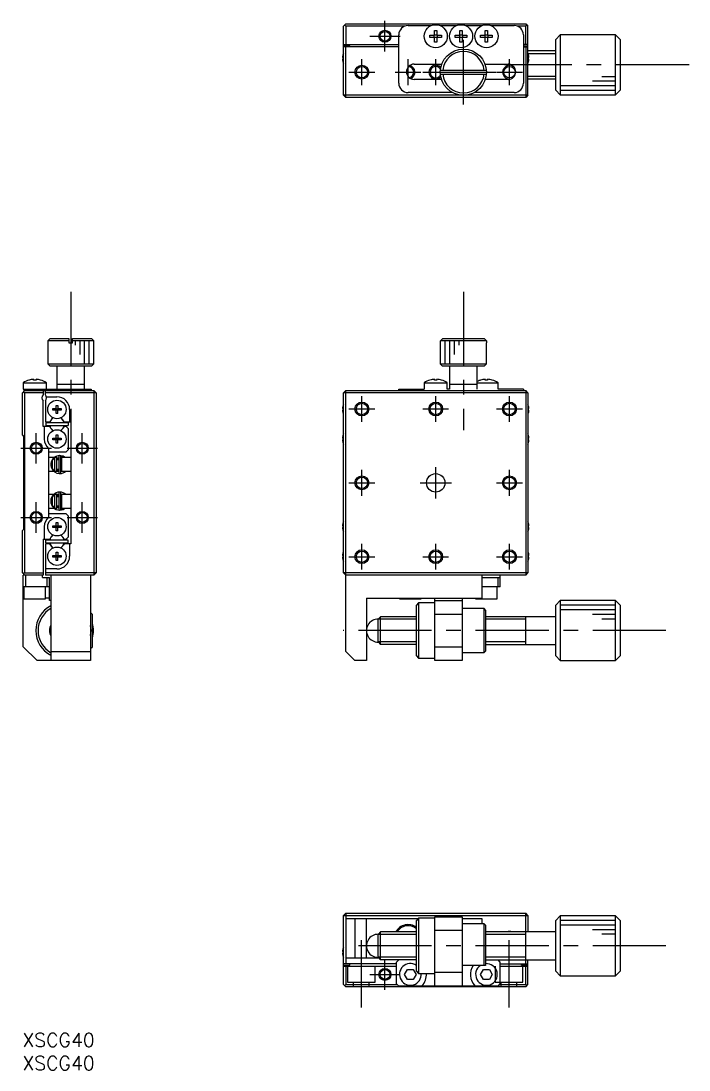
# Model space of a CAD drawing. Extents: x 0 to 323, y -8 to 219.
# Drawn here: x -0.3 to 144.5, y -8 to 219.3 of the extents above; entities that cross this region are included whole.
import ezdxf

# ---------------------------------------------------------------- set-up
doc = ezdxf.new("R2010")
doc.units = 0
doc.header["$LTSCALE"] = 0.5
doc.linetypes.add('CENTER', pattern=[50.8, 31.75, -6.35, 6.35, -6.35])
doc.linetypes.add('DASHED', pattern=[19.05, 12.7, -6.35])
for name, color, linetype in [('MSM_CENTER', 1, 'CENTER'), ('MSM_CONTINUOUS', 7, 'CONTINUOUS'), ('MSM_DASHED', 4, 'DASHED'), ('MSM_NARROW', 5, 'CONTINUOUS'), ('MSM_PART_NUMBER', 7, 'CONTINUOUS')]:
    doc.layers.add(name, color=color, linetype=linetype)
doc.styles.get("Standard").update_dxf_attribs({"font": 'txt.shx', "height": 3, "bigfont": 'bigfont.shx'})

# ---------------------------------------------------------------- blocks, each defined once
blk = doc.blocks.new('*U3')
at = {"layer": 'MSM_PART_NUMBER'}
blk.add_text('XSCG40', height=3, dxfattribs=at).set_placement((0, -3))
blk = doc.blocks.new('*U4')
at = {"layer": 'MSM_PART_NUMBER'}
blk.add_text('XSCG40', height=3, dxfattribs=at).set_placement((0, -8))

msp = doc.modelspace()

# ---------------------------------------------------------------- linework, layer by layer
at = {"layer": 'MSM_CENTER'}
for p, q in [((78.595072, 212.658634), (78.595072, 219.258634)), ((75.295072, 215.958634), (81.895072, 215.958634)), ((95.595072, 201.158634), (95.595072, 215.158634)), ((73.595072, 205.358634), (73.595072, 210.958634)), ((83.595072, 205.358634), (83.595072, 210.958634)), ((89.595072, 205.358634), (89.595072, 210.958634)), ((144.500143, 209.758634), (104.500143, 209.758634)), ((105.595072, 205.358634), (105.595072, 210.958634)), ((70.795072, 208.158634), (76.395072, 208.158634)), ((80.795072, 208.158634), (86.395072, 208.158634)), ((86.795072, 208.158634), (102.595072, 208.158634)), ((102.795072, 208.158634), (108.395072, 208.158634)), ((10.5, 160.600153), (10.5, 130.600153)), ((95.595072, 160.600153), (95.595072, 130.600153)), ((73.595072, 132.400153), (73.595072, 138.000153)), ((89.595072, 132.400153), (89.595072, 138.000153)), ((105.595072, 132.400153), (105.595072, 138.000153)), ((70.795072, 135.200153), (76.395072, 135.200153)), ((86.795072, 135.200153), (92.395072, 135.200153)), ((102.795072, 135.200153), (108.395072, 135.200153)), ((3, 123.400153), (3, 130.000153)), ((13, 123.400153), (13, 130.000153)), ((-0.3, 126.700153), (6.3, 126.700153)), ((9.7, 126.700153), (16.3, 126.700153)), ((73.595072, 116.400153), (73.595072, 122.000153)), ((89.595072, 115.800153), (89.595072, 122.600153)), ((105.595072, 116.400153), (105.595072, 122.000153)), ((70.795072, 119.200153), (76.395072, 119.200153)), ((86.195072, 119.200153), (92.995072, 119.200153)), ((102.795072, 119.200153), (108.395072, 119.200153)), ((3, 108.400153), (3, 115.000153)), ((13, 108.400153), (13, 115.000153)), ((-0.3, 111.700153), (6.3, 111.700153)), ((9.7, 111.700153), (16.3, 111.700153)), ((73.595072, 100.400153), (73.595072, 106.000153)), ((89.595072, 100.400153), (89.595072, 106.000153)), ((105.595072, 100.400153), (105.595072, 106.000153)), ((70.795072, 103.200153), (76.395072, 103.200153)), ((86.795072, 103.200153), (92.395072, 103.200153)), ((102.795072, 103.200153), (108.395072, 103.200153)), ((139.500143, 87.200153), (69.500143, 87.200153)), ((139.500143, 18.9), (69.500143, 18.9)), ((73.445072, 20.096073), (73.445072, 5.564586)), ((105.445072, 20.096073), (105.445072, 5.564586)), ((78.595072, 9.4), (78.595072, 16)), ((75.295072, 12.7), (81.895072, 12.7))]:
    msp.add_line(p, q, dxfattribs=at)
at = {"layer": 'MSM_CONTINUOUS'}
for p, q in [((69.595072, 218.158634), (70.095072, 218.658634)), ((69.845072, 218.408634), (70.095072, 218.158634)), ((70.095072, 218.658634), (109.095072, 218.658634)), ((83.595072, 218.258634), (88.615276, 218.258634)), ((90.574868, 218.258634), (94.115276, 218.258634)), ((96.074868, 218.258634), (99.615276, 218.258634)), ((101.574868, 218.258634), (106.595072, 218.258634)), ((109.095072, 218.658634), (109.595072, 218.158634)), ((109.095072, 218.158634), (109.345072, 218.408634)), ((69.595072, 203.158634), (69.595072, 218.158634)), ((70.095072, 218.158634), (70.095072, 214.158634)), ((82.970572, 218.158634), (70.095072, 218.158634)), ((81.595072, 205.758634), (81.595072, 216.258634)), ((88.336483, 215.698634), (88.336483, 216.218634)), ((88.336483, 216.218634), (89.335072, 216.218634)), ((89.293697, 215.698634), (89.293697, 216.218634)), ((89.335072, 217.217224), (89.855072, 217.217224)), ((89.335072, 216.218634), (89.335072, 217.217224)), ((89.335072, 216.260009), (89.855072, 216.260009)), ((89.855072, 217.217224), (89.855072, 216.218634)), ((89.855072, 216.218634), (90.853662, 216.218634)), ((89.896447, 216.218634), (89.896447, 215.698634)), ((90.853662, 216.218634), (90.853662, 215.698634)), ((93.836483, 215.698634), (93.836483, 216.218634)), ((93.836483, 216.218634), (94.835072, 216.218634)), ((94.793697, 215.698634), (94.793697, 216.218634)), ((94.835072, 217.217224), (95.355072, 217.217224)), ((94.835072, 216.218634), (94.835072, 217.217224)), ((94.835072, 216.260009), (95.355072, 216.260009)), ((95.355072, 217.217224), (95.355072, 216.218634)), ((95.355072, 216.218634), (96.353662, 216.218634)), ((95.396447, 216.218634), (95.396447, 215.698634)), ((96.353662, 216.218634), (96.353662, 215.698634)), ((99.336483, 215.698634), (99.336483, 216.218634)), ((99.336483, 216.218634), (100.335072, 216.218634)), ((100.293697, 215.698634), (100.293697, 216.218634)), ((100.335072, 217.217224), (100.855072, 217.217224)), ((100.335072, 216.218634), (100.335072, 217.217224)), ((100.335072, 216.260009), (100.855072, 216.260009)), ((100.855072, 217.217224), (100.855072, 216.218634)), ((100.855072, 216.218634), (101.853662, 216.218634)), ((100.896447, 216.218634), (100.896447, 215.698634)), ((101.853662, 216.218634), (101.853662, 215.698634)), ((109.095072, 218.158634), (107.219572, 218.158634)), ((108.595072, 216.258634), (108.595072, 205.758634)), ((109.095072, 214.158634), (109.095072, 218.158634)), ((109.595072, 203.158634), (109.595072, 218.158634)), ((116.595072, 216.258634), (115.595072, 215.258634)), ((116.595072, 216.258634), (116.595072, 203.258634)), ((128.595072, 216.258634), (116.595072, 216.258634)), ((129.595072, 215.258634), (128.595072, 216.258634)), ((128.595072, 203.258634), (128.595072, 216.258634)), ((69.595072, 214.158634), (81.595072, 214.158634)), ((70.995072, 213.908634), (69.595072, 213.908634)), ((81.595072, 213.658634), (69.595072, 213.658634)), ((70.095072, 202.658634), (70.095072, 213.658634)), ((70.995072, 213.658634), (70.995072, 213.908634)), ((89.335072, 215.698634), (88.336483, 215.698634)), ((89.335072, 214.700045), (89.335072, 215.698634)), ((89.855072, 215.657259), (89.335072, 215.657259)), ((89.855072, 214.700045), (89.335072, 214.700045)), ((89.855072, 215.698634), (89.855072, 214.700045)), ((90.853662, 215.698634), (89.855072, 215.698634)), ((94.835072, 215.698634), (93.836483, 215.698634)), ((94.835072, 214.700045), (94.835072, 215.698634)), ((95.355072, 215.657259), (94.835072, 215.657259)), ((95.355072, 214.700045), (94.835072, 214.700045)), ((95.355072, 215.698634), (95.355072, 214.700045)), ((96.353662, 215.698634), (95.355072, 215.698634)), ((100.335072, 215.698634), (99.336483, 215.698634)), ((100.335072, 214.700045), (100.335072, 215.698634)), ((100.855072, 215.657259), (100.335072, 215.657259)), ((100.855072, 214.700045), (100.335072, 214.700045)), ((100.855072, 215.698634), (100.855072, 214.700045)), ((101.853662, 215.698634), (100.855072, 215.698634)), ((109.595072, 214.158634), (108.595072, 214.158634)), ((108.595072, 213.908634), (109.595072, 213.908634)), ((108.595072, 213.658634), (109.595072, 213.658634)), ((109.095072, 213.658634), (109.095072, 202.658634)), ((115.595072, 204.258634), (115.595072, 215.258634)), ((129.595072, 215.258634), (129.595072, 204.258634)), ((69.520928, 212.04725), (69.52555, 212.044996)), ((115.595072, 212.758634), (109.595072, 212.758634)), ((109.664594, 212.044996), (109.669216, 212.04725)), ((69.405213, 211.338634), (69.52555, 211.338634)), ((69.52555, 210.978634), (69.405213, 210.978634)), ((69.52555, 210.272273), (69.520928, 210.270018)), ((69.52555, 211.338634), (69.52555, 210.978634)), ((84.895072, 209.908634), (90.911324, 209.908634)), ((100.278821, 209.908634), (105.295072, 209.908634)), ((109.664594, 211.338634), (109.784931, 211.338634)), ((109.664594, 210.978634), (109.664594, 211.338634)), ((109.784931, 210.978634), (109.664594, 210.978634)), ((109.669216, 210.270018), (109.664594, 210.272273)), ((100.579046, 208.558634), (90.611098, 208.558634)), ((90.611098, 207.758634), (100.579046, 207.758634)), ((90.841389, 206.608634), (84.895072, 206.608634)), ((105.295072, 206.608634), (100.348755, 206.608634)), ((109.595072, 206.758634), (115.595072, 206.758634)), ((70.095072, 202.658634), (69.595072, 203.158634)), ((109.595072, 203.158634), (69.595072, 203.158634)), ((109.095072, 202.658634), (70.095072, 202.658634)), ((93.220204, 203.758634), (83.595072, 203.758634)), ((106.595072, 203.758634), (97.969941, 203.758634)), ((109.595072, 203.158634), (109.095072, 202.658634)), ((115.595072, 204.258634), (116.595072, 203.258634)), ((116.595072, 203.258634), (128.595072, 203.258634)), ((128.595072, 203.258634), (129.595072, 204.258634)), ((6, 150.500153), (5.5, 150.000153)), ((10.1, 150.000153), (5.5, 150.000153)), ((5.5, 150.000153), (5.5, 145.000153)), ((6, 150.500153), (10.1, 150.500153)), ((10.1, 150.500153), (10.1, 149.500153)), ((10.9, 150.500153), (15, 150.500153)), ((10.9, 149.500153), (10.9, 150.500153)), ((15.5, 150.000153), (10.9, 150.000153)), ((15.5, 150.000153), (15, 150.500153)), ((15.5, 145.000153), (15.5, 150.000153)), ((90.611098, 150.000153), (91.112885, 150.500153)), ((100.579046, 150.000153), (90.611098, 150.000153)), ((90.611098, 149.500153), (90.611098, 150.000153)), ((91.112885, 150.500153), (100.077259, 150.500153)), ((100.077259, 150.500153), (100.579046, 150.000153)), ((100.579046, 150.000153), (100.579046, 149.500153)), ((10.1, 149.500153), (10.9, 149.500153)), ((90.595072, 149.500153), (90.611098, 149.500153)), ((90.595072, 149.500153), (90.595072, 145.000153)), ((100.579046, 149.500153), (100.595072, 149.500153)), ((100.595072, 145.000153), (100.595072, 149.500153)), ((5.5, 145.000153), (6, 144.500153)), ((5.5, 145.000153), (15.5, 145.000153)), ((15, 144.500153), (6, 144.500153)), ((7.5, 144.500153), (7.5, 139.500153)), ((13.5, 139.500153), (13.5, 144.500153)), ((15, 144.500153), (15.5, 145.000153)), ((90.595072, 145.000153), (100.595072, 145.000153)), ((90.595072, 145.000153), (91.095072, 144.500153)), ((100.095072, 144.500153), (91.095072, 144.500153)), ((92.595072, 144.500153), (92.595072, 139.500153)), ((98.595072, 139.500153), (98.595072, 144.500153)), ((100.095072, 144.500153), (100.595072, 145.000153)), ((1.44141, 141.462733), (1.438067, 141.469588)), ((2.44, 141.462733), (2.44, 141.635105)), ((2.96, 141.462733), (2.44, 141.462733)), ((2.96, 141.635105), (2.96, 141.462733)), ((3.961933, 141.469588), (3.958589, 141.462733)), ((88.336483, 141.462733), (88.333139, 141.469588)), ((89.335072, 141.462733), (89.335072, 141.635105)), ((89.855072, 141.462733), (89.335072, 141.462733)), ((89.855072, 141.635105), (89.855072, 141.462733)), ((90.857005, 141.469588), (90.853662, 141.462733)), ((99.336483, 141.462733), (99.333139, 141.469588)), ((100.335072, 141.462733), (100.335072, 141.635105)), ((100.855072, 141.462733), (100.335072, 141.462733)), ((100.855072, 141.635105), (100.855072, 141.462733)), ((101.857005, 141.469588), (101.853662, 141.462733)), ((0.5, 139.200153), (0, 138.700153)), ((0, 129.550153), (0, 138.700153)), ((0.2, 140.89181), (5.2, 140.89181)), ((0.2, 140.89181), (0.2, 139.500153)), ((0.2, 139.500153), (14.9, 139.500153)), ((0.5, 138.700153), (0.25, 138.950153)), ((0.4, 139.200153), (0.4, 139.500153)), ((0.4, 139.200153), (15.5, 139.200153)), ((0.5, 138.700153), (0.5, 99.700153)), ((4.5, 138.700153), (0.5, 138.700153)), ((4.5, 139.200153), (4.5, 138.26159)), ((5, 138.26159), (5, 139.200153)), ((16, 138.700153), (5, 138.700153)), ((5.2, 139.500153), (5.2, 140.89181)), ((13.5, 140.500153), (7.5, 140.500153)), ((14.9, 139.500153), (14.9, 139.200153)), ((16, 138.700153), (15.5, 139.200153)), ((15.5, 139.200153), (15.5, 99.200153)), ((16, 138.700153), (16, 99.700153)), ((70.095072, 139.200153), (69.595072, 138.700153)), ((69.595072, 99.700153), (69.595072, 138.700153)), ((109.595072, 138.700153), (69.595072, 138.700153)), ((70.095072, 139.200153), (109.095072, 139.200153)), ((70.095072, 82.700153), (70.095072, 139.200153)), ((81.595072, 139.200153), (81.595072, 139.500153)), ((81.595072, 139.500153), (87.095072, 139.500153)), ((87.095072, 140.89181), (92.095072, 140.89181)), ((87.095072, 140.89181), (87.095072, 139.500153)), ((92.095072, 139.500153), (92.095072, 140.89181)), ((92.595072, 139.500153), (92.095072, 139.500153)), ((98.595072, 140.500153), (92.595072, 140.500153)), ((98.595072, 140.89181), (103.095072, 140.89181)), ((103.095072, 139.500153), (103.095072, 140.89181)), ((108.595072, 139.500153), (103.095072, 139.500153)), ((108.595072, 139.500153), (108.595072, 139.200153)), ((109.595072, 138.700153), (109.095072, 139.200153)), ((109.095072, 139.200153), (109.095072, 99.200153)), ((109.595072, 138.700153), (109.595072, 99.700153)), ((4.5, 131.400153), (4.5, 136.938715)), ((5, 136.938715), (5, 132.400153)), ((5.218246, 137.850153), (7.5, 137.850153)), ((6.613638, 135.280153), (7.32, 135.280153)), ((6.613638, 134.920153), (6.613638, 135.280153)), ((7.32, 134.920153), (6.613638, 134.920153)), ((7.32, 135.986514), (7.68, 135.986514)), ((7.32, 135.280153), (7.32, 135.986514)), ((7.330372, 135.26978), (7.32, 135.280153)), ((7.330372, 134.930525), (7.32, 134.920153)), ((7.32, 134.213791), (7.32, 134.920153)), ((7.68, 134.213791), (7.32, 134.213791)), ((7.330372, 134.930525), (7.330372, 135.26978)), ((7.330372, 135.26978), (7.669628, 135.26978)), ((7.669628, 134.930525), (7.330372, 134.930525)), ((7.669628, 135.26978), (7.68, 135.280153)), ((7.669628, 135.26978), (7.669628, 134.930525)), ((7.669628, 134.930525), (7.68, 134.920153)), ((7.68, 135.986514), (7.68, 135.280153)), ((7.68, 135.280153), (8.386361, 135.280153)), ((8.386361, 134.920153), (7.68, 134.920153)), ((7.68, 134.213791), (7.68, 134.920153)), ((8.386361, 135.280153), (8.386361, 134.920153)), ((10.25, 135.100153), (10.25, 132.400153)), ((69.405213, 135.280153), (69.52555, 135.280153)), ((69.52555, 134.920153), (69.405213, 134.920153)), ((69.520928, 135.988768), (69.52555, 135.986514)), ((69.52555, 134.213791), (69.520928, 134.211537)), ((69.52555, 135.280153), (69.52555, 134.920153)), ((109.664594, 135.986514), (109.669216, 135.988768)), ((109.664594, 134.920153), (109.664594, 135.280153)), ((109.664594, 135.280153), (109.784931, 135.280153)), ((109.784931, 134.920153), (109.664594, 134.920153)), ((109.669216, 134.211537), (109.664594, 134.213791)), ((5, 132.400153), (5.949194, 132.400153)), ((9.9, 132.200153), (5.1, 132.200153)), ((5.1, 132.200153), (5.1, 131.600153)), ((6.09936, 132.660248), (5.949194, 132.400153)), ((9.050805, 132.400153), (8.900639, 132.660248)), ((9.050805, 132.400153), (10.5, 132.400153)), ((9.9, 132.200153), (9.9, 131.600153)), ((10.5, 132.400153), (10.5, 106.000153)), ((0, 129.550153), (0.35, 129.200153)), ((5.949194, 131.400153), (4.5, 131.400153)), ((4.75, 131.400153), (4.75, 128.700153)), ((5.1, 131.600153), (9.9, 131.600153)), ((6.09936, 131.140057), (5.949194, 131.400153)), ((7.32, 129.586514), (7.68, 129.586514)), ((7.32, 128.880153), (7.32, 129.586514)), ((7.68, 129.586514), (7.68, 128.880153)), ((9.050805, 131.400153), (8.900639, 131.140057)), ((9.5, 131.400153), (9.050805, 131.400153)), ((10, 130.900153), (9.5, 131.400153)), ((10, 126.400153), (10, 130.900153)), ((69.520928, 129.588768), (69.52555, 129.586514)), ((109.664594, 129.586514), (109.669216, 129.588768)), ((0.35, 109.200153), (0.35, 129.200153)), ((6.613638, 128.880153), (7.32, 128.880153)), ((6.613638, 128.520153), (6.613638, 128.880153)), ((7.32, 128.520153), (6.613638, 128.520153)), ((7.330372, 128.86978), (7.32, 128.880153)), ((7.330372, 128.530525), (7.32, 128.520153)), ((7.32, 127.813791), (7.32, 128.520153)), ((7.68, 127.813791), (7.32, 127.813791)), ((7.330372, 128.530525), (7.330372, 128.86978)), ((7.330372, 128.86978), (7.669628, 128.86978)), ((7.669628, 128.530525), (7.330372, 128.530525)), ((7.669628, 128.86978), (7.68, 128.880153)), ((7.669628, 128.86978), (7.669628, 128.530525)), ((7.669628, 128.530525), (7.68, 128.520153)), ((7.68, 128.880153), (8.386361, 128.880153)), ((8.386361, 128.520153), (7.68, 128.520153)), ((7.68, 127.813791), (7.68, 128.520153)), ((8.386361, 128.880153), (8.386361, 128.520153)), ((69.405213, 128.880153), (69.52555, 128.880153)), ((69.52555, 128.520153), (69.405213, 128.520153)), ((69.52555, 127.813791), (69.520928, 127.811537)), ((69.52555, 128.880153), (69.52555, 128.520153)), ((109.664594, 128.520153), (109.664594, 128.880153)), ((109.664594, 128.880153), (109.784931, 128.880153)), ((109.784931, 128.520153), (109.664594, 128.520153)), ((109.669216, 127.811537), (109.664594, 127.813791)), ((5.7, 126.62109), (5.7, 111.779215)), ((5.7, 125.900153), (9.5, 125.900153)), ((8.879232, 124.942263), (8.130759, 125.101769)), ((8.500766, 124.995181), (8.466836, 124.989333)), ((8.534939, 124.999324), (8.500766, 124.995181)), ((8.569273, 125.001752), (8.534939, 124.999324)), ((8.603684, 125.002459), (8.569273, 125.001752)), ((8.638089, 125.001444), (8.603684, 125.002459)), ((8.672403, 124.998709), (8.638089, 125.001444)), ((8.706544, 124.994259), (8.672403, 124.998709)), ((8.740427, 124.988105), (8.706544, 124.994259)), ((9.5, 125.900153), (10, 126.400153)), ((6.921565, 124.700153), (5.7, 124.700153)), ((6.5, 124.116668), (7, 124.645836)), ((6.5, 122.283637), (6.5, 124.116668)), ((7.5, 124.700153), (7, 124.700153)), ((7, 124.700153), (7, 121.700153)), ((7.499868, 124.580546), (7.90643, 124.69141)), ((7.5, 121.700153), (7.5, 124.700153)), ((7.906482, 124.200153), (7.5, 124.200153)), ((7.7, 124.200153), (7.7, 124.649982)), ((7.906482, 124.903231), (7.906482, 121.403231)), ((8.335199, 124.949235), (8.303885, 124.935236)), ((8.306481, 124.302343), (8.306808, 124.316298)), ((8.306482, 121.403231), (8.306482, 124.903231)), ((8.5, 124.200153), (8.306482, 124.200153)), ((8.306808, 124.316298), (8.307843, 124.330993)), ((8.307843, 124.330993), (8.309582, 124.345619)), ((8.309582, 124.345619), (8.312023, 124.360142)), ((8.312023, 124.360142), (8.31516, 124.374529)), ((8.31516, 124.374529), (8.318986, 124.388746)), ((8.318986, 124.388746), (8.323494, 124.40276)), ((8.323494, 124.40276), (8.328672, 124.416538)), ((8.328672, 124.416538), (8.334512, 124.430048)), ((8.334512, 124.430048), (8.340999, 124.443259)), ((8.367334, 124.961722), (8.335199, 124.949235)), ((8.340999, 124.443259), (8.348122, 124.456138)), ((8.348122, 124.456138), (8.355863, 124.468655)), ((8.355863, 124.468655), (8.364208, 124.48078)), ((8.364208, 124.48078), (8.373137, 124.492481)), ((8.400039, 124.972584), (8.367334, 124.961722)), ((8.373137, 124.492481), (8.382633, 124.503731)), ((8.382633, 124.503731), (8.392673, 124.514501)), ((8.392673, 124.514501), (8.403236, 124.524763)), ((8.433233, 124.981795), (8.400039, 124.972584)), ((8.403236, 124.524763), (8.414298, 124.53449)), ((8.414298, 124.53449), (8.425835, 124.543657)), ((8.425835, 124.543657), (8.437819, 124.552238)), ((8.466836, 124.989333), (8.433233, 124.981795)), ((8.437819, 124.552238), (8.450223, 124.560211)), ((8.450223, 124.560211), (8.463018, 124.567552)), ((8.463018, 124.567552), (8.476172, 124.574241)), ((8.476172, 124.574241), (8.489654, 124.580258)), ((8.489654, 124.580258), (8.499977, 124.584325)), ((8.5, 124.700153), (8.5, 121.700153)), ((10.5, 124.700153), (8.5, 124.700153)), ((8.77397, 124.980261), (8.740427, 124.988105)), ((8.80709, 124.970746), (8.77397, 124.980261)), ((8.801893, 124.714172), (8.795306, 124.700153)), ((8.808415, 124.728507), (8.801893, 124.714172)), ((8.880388, 124.93999), (8.805969, 124.700137)), ((8.839706, 124.959582), (8.80709, 124.970746)), ((8.814831, 124.743064), (8.808415, 124.728507)), ((8.8211, 124.757751), (8.814831, 124.743064)), ((8.827182, 124.772475), (8.8211, 124.757751)), ((8.833039, 124.787141), (8.827182, 124.772475)), ((8.838632, 124.801657), (8.833039, 124.787141)), ((8.843927, 124.815929), (8.838632, 124.801657)), ((8.870057, 124.947514), (8.839706, 124.959582)), ((8.848889, 124.829866), (8.843927, 124.815929)), ((8.853487, 124.84338), (8.848889, 124.829866)), ((8.857692, 124.856385), (8.853487, 124.84338)), ((8.861476, 124.868797), (8.857692, 124.856385)), ((8.864816, 124.880537), (8.861476, 124.868797)), ((8.867691, 124.891531), (8.864816, 124.880537)), ((8.870081, 124.901709), (8.867691, 124.891531)), ((8.868376, 124.947867), (8.870634, 124.947215)), ((9.291267, 124.700173), (8.869514, 124.946472)), ((8.871972, 124.911005), (8.870081, 124.901709)), ((8.870634, 124.947215), (8.87239, 124.945391)), ((8.873352, 124.919361), (8.871972, 124.911005)), ((8.87239, 124.945391), (8.873632, 124.942407)), ((8.872835, 124.942593), (8.878604, 124.942576)), ((8.874212, 124.926722), (8.873352, 124.919361)), ((8.873632, 124.942407), (8.874352, 124.938282)), ((8.874546, 124.933043), (8.874212, 124.926722)), ((8.874352, 124.938282), (8.874546, 124.933043)), ((8.878604, 124.942576), (8.880388, 124.93999)), ((5.7, 121.700153), (6.808166, 121.700153)), ((7, 121.754469), (6.5, 122.283637)), ((7, 121.700153), (7.5, 121.700153)), ((7.906427, 121.615338), (7.499914, 121.725579)), ((7.5, 122.200153), (7.906482, 122.200153)), ((7.565484, 121.700153), (7.7, 121.700153)), ((7.7, 121.700153), (7.7, 122.200153)), ((8.306531, 121.998794), (8.306481, 122.004118)), ((8.306482, 122.200153), (8.5, 122.200153)), ((8.307151, 121.984072), (8.306531, 121.998794)), ((8.534819, 121.662647), (8.306541, 121.615024)), ((8.308479, 121.969395), (8.307151, 121.984072)), ((8.310511, 121.954795), (8.308479, 121.969395)), ((8.313246, 121.940307), (8.310511, 121.954795)), ((8.316677, 121.925965), (8.313246, 121.940307)), ((8.320797, 121.911803), (8.316677, 121.925965)), ((8.325599, 121.897853), (8.320797, 121.911803)), ((8.331073, 121.88415), (8.325599, 121.897853)), ((8.337207, 121.870726), (8.331073, 121.88415)), ((8.34399, 121.857613), (8.337207, 121.870726)), ((8.351407, 121.844843), (8.34399, 121.857613)), ((8.359442, 121.832449), (8.351407, 121.844843)), ((8.368079, 121.820462), (8.359442, 121.832449)), ((8.377298, 121.808911), (8.368079, 121.820462)), ((8.387081, 121.797827), (8.377298, 121.808911)), ((8.397404, 121.787238), (8.387081, 121.797827)), ((8.408244, 121.777174), (8.397404, 121.787238)), ((8.419577, 121.76766), (8.408244, 121.777174)), ((8.431376, 121.758724), (8.419577, 121.76766)), ((8.443613, 121.750389), (8.431376, 121.758724)), ((8.456258, 121.742681), (8.443613, 121.750389)), ((8.46928, 121.73562), (8.456258, 121.742681)), ((8.482647, 121.729228), (8.46928, 121.73562)), ((8.496325, 121.723523), (8.482647, 121.729228)), ((8.499977, 121.722136), (8.496325, 121.723523)), ((8.5, 121.700153), (10.5, 121.700153)), ((8.647486, 121.699814), (8.534819, 121.662647)), ((8.810654, 121.336467), (8.870057, 121.358947)), ((8.865855, 121.359015), (8.868376, 121.358594)), ((8.868376, 121.358594), (8.868018, 121.359456)), ((8.870057, 121.358947), (8.868376, 121.358594)), ((8.870813, 121.359363), (8.870057, 121.358947)), ((6.80887, 116.700153), (5.7, 116.700153)), ((6.5, 116.116668), (7, 116.645836)), ((6.5, 114.283637), (6.5, 116.116668)), ((7.5, 116.700153), (7, 116.700153)), ((7, 116.700153), (7, 113.700153)), ((7.499809, 116.674682), (7.906478, 116.784975)), ((7.5, 113.700153), (7.5, 116.700153)), ((7.906482, 116.200153), (7.5, 116.200153)), ((7.7, 116.700153), (7.565825, 116.700153)), ((7.7, 116.200153), (7.7, 116.700153)), ((7.906482, 116.997074), (7.906482, 113.497074)), ((8.306481, 116.396187), (8.306808, 116.410142)), ((8.306482, 113.497074), (8.306482, 116.997074)), ((8.5, 116.200153), (8.306482, 116.200153)), ((8.306574, 116.785277), (8.535095, 116.737578)), ((8.306808, 116.410142), (8.307843, 116.424837)), ((8.307843, 116.424837), (8.309582, 116.439463)), ((8.309582, 116.439463), (8.312023, 116.453986)), ((8.312023, 116.453986), (8.31516, 116.468372)), ((8.31516, 116.468372), (8.318986, 116.482589)), ((8.318986, 116.482589), (8.323494, 116.496603)), ((8.323494, 116.496603), (8.328672, 116.510382)), ((8.328672, 116.510382), (8.334512, 116.523892)), ((8.334512, 116.523892), (8.340999, 116.537103)), ((8.340999, 116.537103), (8.348122, 116.549982)), ((8.348122, 116.549982), (8.355863, 116.562499)), ((8.355863, 116.562499), (8.364208, 116.574623)), ((8.364208, 116.574623), (8.373137, 116.586325)), ((8.373137, 116.586325), (8.382633, 116.597575)), ((8.382633, 116.597575), (8.392673, 116.608345)), ((8.392673, 116.608345), (8.403236, 116.618606)), ((8.403236, 116.618606), (8.414298, 116.628334)), ((8.414298, 116.628334), (8.425835, 116.637501)), ((8.425835, 116.637501), (8.437819, 116.646082)), ((8.437819, 116.646082), (8.450223, 116.654055)), ((8.450223, 116.654055), (8.463018, 116.661396)), ((8.463018, 116.661396), (8.476172, 116.668085)), ((8.476172, 116.668085), (8.489654, 116.674102)), ((8.489654, 116.674102), (8.499977, 116.678169)), ((8.5, 116.700153), (8.5, 113.700153)), ((10.5, 116.700153), (8.5, 116.700153)), ((8.535095, 116.737578), (8.647765, 116.700386)), ((8.823029, 117.059519), (8.808645, 117.064099)), ((8.870057, 117.041358), (8.822984, 117.059377)), ((8.868376, 117.041711), (8.867999, 117.040804)), ((8.870057, 117.041358), (8.868376, 117.041711)), ((8.870813, 117.040942), (8.870057, 117.041358)), ((5.7, 113.700153), (6.921986, 113.700153)), ((7, 113.754469), (6.5, 114.283637)), ((7, 113.700153), (7.5, 113.700153)), ((7.90646, 113.708891), (7.499853, 113.819765)), ((7.5, 114.200153), (7.906482, 114.200153)), ((7.7, 113.750768), (7.7, 114.200153)), ((8.306531, 114.092638), (8.306481, 114.097962)), ((8.306482, 114.200153), (8.5, 114.200153)), ((8.307151, 114.077916), (8.306531, 114.092638)), ((8.308479, 114.063238), (8.307151, 114.077916)), ((8.310511, 114.048639), (8.308479, 114.063238)), ((8.313246, 114.034151), (8.310511, 114.048639)), ((8.316677, 114.019809), (8.313246, 114.034151)), ((8.320797, 114.005647), (8.316677, 114.019809)), ((8.325599, 113.991697), (8.320797, 114.005647)), ((8.331073, 113.977994), (8.325599, 113.991697)), ((8.337207, 113.964569), (8.331073, 113.977994)), ((8.34399, 113.951456), (8.337207, 113.964569)), ((8.351407, 113.938687), (8.34399, 113.951456)), ((8.359442, 113.926293), (8.351407, 113.938687)), ((8.368079, 113.914305), (8.359442, 113.926293)), ((8.377298, 113.902755), (8.368079, 113.914305)), ((8.387081, 113.89167), (8.377298, 113.902755)), ((8.397404, 113.881082), (8.387081, 113.89167)), ((8.408244, 113.871017), (8.397404, 113.881082)), ((8.419577, 113.861504), (8.408244, 113.871017)), ((8.431376, 113.852567), (8.419577, 113.861504)), ((8.443613, 113.844233), (8.431376, 113.852567)), ((8.456258, 113.836524), (8.443613, 113.844233)), ((8.46928, 113.829464), (8.456258, 113.836524)), ((8.482647, 113.823072), (8.46928, 113.829464)), ((8.496325, 113.817367), (8.482647, 113.823072)), ((8.499977, 113.81598), (8.496325, 113.817367)), ((8.5, 113.700153), (10.5, 113.700153)), ((8.801893, 113.686133), (8.795306, 113.700153)), ((8.808415, 113.671798), (8.801893, 113.686133)), ((8.878604, 113.457729), (8.805969, 113.700168)), ((8.814831, 113.657241), (8.808415, 113.671798)), ((8.8211, 113.642554), (8.814831, 113.657241)), ((8.827182, 113.62783), (8.8211, 113.642554)), ((8.869514, 113.453833), (9.291176, 113.700062)), ((9.5, 112.500153), (5.7, 112.500153)), ((8.132013, 113.298553), (8.815939, 113.432085)), ((8.303836, 113.465092), (8.315907, 113.459473)), ((8.315907, 113.459473), (8.347686, 113.445998)), ((8.347686, 113.445998), (8.380081, 113.434134)), ((8.380081, 113.434134), (8.413013, 113.423908)), ((8.413013, 113.423908), (8.446399, 113.415346)), ((8.446399, 113.415346), (8.480158, 113.408467)), ((8.480158, 113.408467), (8.514209, 113.403287)), ((8.514209, 113.403287), (8.548466, 113.399818)), ((8.548466, 113.399818), (8.582847, 113.398068)), ((8.582847, 113.398068), (8.617268, 113.39804)), ((8.617268, 113.39804), (8.651645, 113.399735)), ((8.651645, 113.399735), (8.685895, 113.403147)), ((8.685895, 113.403147), (8.719933, 113.408269)), ((8.719933, 113.408269), (8.753678, 113.415088)), ((8.753678, 113.415088), (8.787046, 113.423587)), ((8.787046, 113.423587), (8.819957, 113.433746)), ((8.819957, 113.433746), (8.852331, 113.445541)), ((8.833039, 113.613164), (8.827182, 113.62783)), ((8.838632, 113.598648), (8.833039, 113.613164)), ((8.843927, 113.584377), (8.838632, 113.598648)), ((8.848889, 113.570439), (8.843927, 113.584377)), ((8.853487, 113.556925), (8.848889, 113.570439)), ((8.852331, 113.445541), (8.870057, 113.452791)), ((8.857692, 113.543921), (8.853487, 113.556925)), ((8.861476, 113.531508), (8.857692, 113.543921)), ((8.864816, 113.519768), (8.861476, 113.531508)), ((8.867691, 113.508774), (8.864816, 113.519768)), ((8.870081, 113.498596), (8.867691, 113.508774)), ((8.868376, 113.452438), (8.870634, 113.45309)), ((8.871972, 113.4893), (8.870081, 113.498596)), ((8.870634, 113.45309), (8.87239, 113.454914)), ((8.873352, 113.480944), (8.871972, 113.4893)), ((8.87239, 113.454914), (8.873632, 113.457898)), ((8.872835, 113.457712), (8.878604, 113.457729)), ((8.874212, 113.473583), (8.873352, 113.480944)), ((8.873632, 113.457898), (8.874352, 113.462023)), ((8.874546, 113.467262), (8.874212, 113.473583)), ((8.874352, 113.462023), (8.874546, 113.467262)), ((10, 112.000153), (9.5, 112.500153)), ((10, 107.500153), (10, 112.000153)), ((0.35, 109.200153), (0, 108.850153)), ((4.75, 109.700153), (4.75, 107.000153)), ((6.613638, 109.880153), (7.32, 109.880153)), ((6.613638, 109.520153), (6.613638, 109.880153)), ((7.32, 109.520153), (6.613638, 109.520153)), ((7.32, 110.586514), (7.68, 110.586514)), ((7.32, 109.880153), (7.32, 110.586514)), ((7.330372, 109.86978), (7.32, 109.880153)), ((7.330372, 109.530525), (7.32, 109.520153)), ((7.32, 108.813791), (7.32, 109.520153)), ((7.330372, 109.530525), (7.330372, 109.86978)), ((7.330372, 109.86978), (7.669628, 109.86978)), ((7.669628, 109.530525), (7.330372, 109.530525)), ((7.669628, 109.86978), (7.68, 109.880153)), ((7.669628, 109.86978), (7.669628, 109.530525)), ((7.669628, 109.530525), (7.68, 109.520153)), ((7.68, 110.586514), (7.68, 109.880153)), ((7.68, 109.880153), (8.386361, 109.880153)), ((8.386361, 109.520153), (7.68, 109.520153)), ((7.68, 108.813791), (7.68, 109.520153)), ((8.386361, 109.880153), (8.386361, 109.520153)), ((69.405213, 109.880153), (69.52555, 109.880153)), ((69.52555, 109.520153), (69.405213, 109.520153)), ((69.520928, 110.588768), (69.52555, 110.586514)), ((69.52555, 109.880153), (69.52555, 109.520153)), ((109.664594, 110.586514), (109.669216, 110.588768)), ((109.664594, 109.520153), (109.664594, 109.880153)), ((109.664594, 109.880153), (109.784931, 109.880153)), ((109.784931, 109.520153), (109.664594, 109.520153)), ((0, 99.700153), (0, 108.850153)), ((4.5, 107.000153), (5.949194, 107.000153)), ((4.5, 107.000153), (4.5, 99.200153)), ((6.09936, 107.260248), (5.949194, 107.000153)), ((7.68, 108.813791), (7.32, 108.813791)), ((9.050805, 107.000153), (8.900639, 107.260248)), ((9.050805, 107.000153), (9.5, 107.000153)), ((9.5, 107.000153), (10, 107.500153)), ((69.52555, 108.813791), (69.520928, 108.811537)), ((109.669216, 108.811537), (109.664594, 108.813791)), ((5.949194, 106.000153), (5, 106.000153)), ((5, 106.000153), (5, 99.200153)), ((9.9, 106.800153), (5.1, 106.800153)), ((5.1, 106.200153), (5.1, 106.800153)), ((5.1, 106.200153), (9.9, 106.200153)), ((6.09936, 105.740057), (5.949194, 106.000153)), ((9.050805, 106.000153), (8.900639, 105.740057)), ((10.5, 106.000153), (9.050805, 106.000153)), ((9.9, 106.200153), (9.9, 106.800153)), ((10.25, 106.000153), (10.25, 103.300153)), ((6.613638, 103.480153), (7.32, 103.480153)), ((6.613638, 103.120153), (6.613638, 103.480153)), ((7.32, 103.120153), (6.613638, 103.120153)), ((7.32, 104.186514), (7.68, 104.186514)), ((7.32, 103.480153), (7.32, 104.186514)), ((7.330372, 103.46978), (7.32, 103.480153)), ((7.330372, 103.130525), (7.32, 103.120153)), ((7.32, 102.413791), (7.32, 103.120153)), ((7.68, 102.413791), (7.32, 102.413791)), ((7.330372, 103.130525), (7.330372, 103.46978)), ((7.330372, 103.46978), (7.669628, 103.46978)), ((7.669628, 103.130525), (7.330372, 103.130525)), ((7.669628, 103.46978), (7.68, 103.480153)), ((7.669628, 103.46978), (7.669628, 103.130525)), ((7.669628, 103.130525), (7.68, 103.120153)), ((7.68, 104.186514), (7.68, 103.480153)), ((7.68, 103.480153), (8.386361, 103.480153)), ((8.386361, 103.120153), (7.68, 103.120153)), ((7.68, 102.413791), (7.68, 103.120153)), ((8.386361, 103.480153), (8.386361, 103.120153)), ((69.405213, 103.480153), (69.52555, 103.480153)), ((69.52555, 103.120153), (69.405213, 103.120153)), ((69.520928, 104.188768), (69.52555, 104.186514)), ((69.52555, 102.413791), (69.520928, 102.411537)), ((69.52555, 103.480153), (69.52555, 103.120153)), ((109.664594, 104.186514), (109.669216, 104.188768)), ((109.664594, 103.120153), (109.664594, 103.480153)), ((109.664594, 103.480153), (109.784931, 103.480153)), ((109.784931, 103.120153), (109.664594, 103.120153)), ((109.669216, 102.411537), (109.664594, 102.413791)), ((7.5, 100.550153), (5, 100.550153)), ((0, 99.700153), (0.5, 99.200153)), ((4.5, 99.200153), (0.2, 99.200153)), ((0.2, 83.700153), (0.2, 99.200153)), ((0.25, 99.450153), (0.5, 99.700153)), ((0.5, 99.700153), (4.5, 99.700153)), ((0.7, 99.200153), (0.7, 96.700153)), ((4.4, 98.700153), (4.4, 99.200153)), ((4.4, 98.700153), (5.9, 98.700153)), ((16, 99.700153), (5, 99.700153)), ((15.5, 99.200153), (5, 99.200153)), ((5.4, 96.700153), (5.4, 98.700153)), ((5.9, 93.700153), (5.9, 98.700153)), ((6.2, 99.200153), (6.2, 80.700153)), ((14.8, 99.200153), (14.8, 80.700153)), ((16, 99.700153), (15.5, 99.200153)), ((69.595072, 99.700153), (70.095072, 99.200153)), ((109.595072, 99.700153), (69.595072, 99.700153)), ((109.095072, 99.200153), (70.095072, 99.200153)), ((99.595072, 99.200153), (99.595072, 94.200153)), ((99.595072, 98.700153), (103.595074, 98.700153)), ((103.095072, 96.700153), (103.095072, 98.700153)), ((103.595074, 96.700153), (103.595074, 99.200153)), ((109.095072, 99.200153), (109.595072, 99.700153)), ((5.9, 96.700153), (0.2, 96.700153)), ((0.269178, 96.700153), (0.269178, 94.200153)), ((0.35, 96.700153), (0.35, 94.100153)), ((5.05, 94.100153), (5.05, 96.700153)), ((5.859736, 94.200153), (5.859736, 96.700153)), ((103.595072, 96.700153), (99.595072, 96.700153)), ((102.945072, 94.100153), (102.945072, 96.700153)), ((0.35, 94.200153), (0.2, 94.200153)), ((0.35, 94.100153), (5.05, 94.100153)), ((5.9, 94.200153), (5.05, 94.200153)), ((6.2, 93.700153), (5.9, 93.700153)), ((74.595072, 94.200153), (74.595072, 80.700153)), ((74.595072, 94.200153), (99.595072, 94.200153)), ((81.745072, 94.200153), (81.745072, 94.100153)), ((81.745072, 94.100153), (86.445072, 94.100153)), ((85.895072, 93.200153), (85.395072, 92.700153)), ((85.895072, 93.200153), (85.895072, 81.200153)), ((89.395072, 93.200153), (85.895072, 93.200153)), ((86.445072, 94.100153), (86.445072, 94.200153)), ((89.395072, 80.700153), (89.395072, 94.200153)), ((89.395072, 93.700153), (95.295072, 93.700153)), ((95.295072, 94.200153), (95.295072, 80.700153)), ((98.245072, 94.200153), (98.245072, 94.100153)), ((98.245072, 94.100153), (102.945072, 94.100153)), ((116.595072, 93.700153), (115.595072, 92.700153)), ((116.595072, 93.700153), (116.595072, 80.700153)), ((128.595072, 93.700153), (116.595072, 93.700153)), ((129.595072, 92.700153), (128.595072, 93.700153)), ((128.595072, 80.700153), (128.595072, 93.700153)), ((15.2, 90.700153), (14.8, 91.100153)), ((85.395072, 81.700153), (85.395072, 92.700153)), ((100.095072, 91.950153), (95.295072, 91.950153)), ((100.095072, 82.450153), (100.095072, 91.950153)), ((100.395072, 91.650153), (100.095072, 91.950153)), ((100.395072, 91.650153), (100.395072, 82.750153)), ((115.595072, 81.700153), (115.595072, 92.700153)), ((129.595072, 92.700153), (129.595072, 81.700153)), ((15.2, 83.700153), (15.2, 90.700153)), ((77.636572, 90.200153), (77.095072, 89.658653)), ((77.095072, 84.741653), (77.095072, 89.658653)), ((85.395072, 90.200153), (77.636572, 90.200153)), ((77.636572, 84.200153), (77.636572, 90.200153)), ((95.295072, 90.700153), (89.395072, 90.700153)), ((115.595072, 90.200153), (100.395091, 90.200153)), ((109.095072, 84.200148), (109.095072, 90.200158)), ((77.095072, 84.741653), (77.636572, 84.200153)), ((85.395072, 84.200153), (77.636572, 84.200153)), ((100.395091, 84.200153), (115.595072, 84.200153)), ((0.2, 83.700153), (3.2, 80.700153)), ((6.2, 82.700153), (14.8, 82.700153)), ((14.8, 83.300153), (15.2, 83.700153)), ((70.095072, 82.700153), (72.095072, 80.700153)), ((89.395072, 83.700153), (95.295072, 83.700153)), ((95.295072, 82.450153), (100.095072, 82.450153)), ((100.095072, 82.450153), (100.395072, 82.750153)), ((14.8, 80.700153), (3.2, 80.700153)), ((74.595072, 80.700153), (72.095072, 80.700153)), ((85.395072, 81.700153), (85.895072, 81.200153)), ((85.895072, 81.200153), (89.395072, 81.200153)), ((95.295072, 80.700153), (89.395072, 80.700153)), ((115.595072, 81.700153), (116.595072, 80.700153)), ((116.595072, 80.700153), (128.595072, 80.700153)), ((128.595072, 80.700153), (129.595072, 81.700153)), ((70.095072, 26), (69.595072, 25.5)), ((69.595072, 10.5), (69.595072, 25.5)), ((69.595072, 25.5), (109.595072, 25.5)), ((70.095072, 26), (109.095072, 26)), ((70.095072, 26), (70.095072, 15)), ((89.395072, 25.2), (95.295072, 25.2)), ((89.395072, 10.2), (89.395072, 25.2)), ((95.295072, 25.2), (95.295072, 10.2)), ((109.595072, 25.5), (109.095072, 26)), ((109.095072, 15), (109.095072, 26)), ((109.595072, 25.5), (109.595072, 21.9)), ((116.595072, 25.4), (115.595072, 24.4)), ((128.595072, 25.4), (116.595072, 25.4)), ((116.595072, 25.4), (116.595072, 12.4)), ((128.595072, 12.4), (128.595072, 25.4)), ((129.595072, 24.4), (128.595072, 25.4)), ((70.095072, 24.8), (85.795072, 24.8)), ((72.095072, 24.8), (72.095072, 16.2)), ((74.595072, 16.2), (74.595072, 24.8)), ((85.895072, 24.9), (85.395072, 24.4)), ((85.395072, 13.4), (85.395072, 24.4)), ((85.895072, 24.9), (85.895072, 12.9)), ((89.395072, 24.9), (85.895072, 24.9)), ((95.295072, 24.8), (99.595072, 24.8)), ((100.095072, 23.65), (95.295072, 23.65)), ((99.595072, 24.8), (99.595072, 23.65)), ((100.095072, 14.65), (100.095072, 23.65)), ((100.395072, 23.35), (100.095072, 23.65)), ((100.395072, 23.35), (100.395072, 14.65)), ((115.595072, 13.4), (115.595072, 24.4)), ((129.595072, 24.4), (129.595072, 13.4)), ((77.636572, 21.9), (77.095072, 21.3585)), ((77.095072, 16.4415), (77.095072, 21.3585)), ((77.636572, 15.9), (77.636572, 21.9)), ((85.395072, 21.9), (77.636572, 21.9)), ((95.295072, 22.2), (89.395072, 22.2)), ((115.595072, 21.9), (100.395072, 21.9)), ((69.520928, 18.388616), (69.52555, 18.386362)), ((69.405213, 17.68), (69.52555, 17.68)), ((69.52555, 17.32), (69.405213, 17.32)), ((69.52555, 16.613639), (69.520928, 16.611384)), ((69.52555, 17.68), (69.52555, 17.32)), ((77.336572, 16.2), (70.095072, 16.2)), ((77.095072, 16.4415), (77.636572, 15.9)), ((81.095072, 15), (69.595072, 15)), ((69.595072, 14.75), (70.995072, 14.75)), ((69.595072, 14.5), (81.095072, 14.5)), ((70.095072, 14.5), (70.095072, 10.5)), ((70.995072, 14.75), (70.995072, 15)), ((85.395072, 15.9), (77.636572, 15.9)), ((81.595072, 15.9), (81.095072, 15.4)), ((81.095072, 10.7), (81.095072, 15.4)), ((82.824902, 12.7), (83.459987, 13.8)), ((83.459987, 13.8), (84.730157, 13.8)), ((84.730157, 13.8), (85.365243, 12.7)), ((100.395072, 14.65), (95.295072, 14.65)), ((99.324902, 12.7), (99.959987, 13.8)), ((99.959987, 13.8), (101.230157, 13.8)), ((100.395072, 15.9), (115.595072, 15.9)), ((101.230157, 13.8), (101.865243, 12.7)), ((103.595072, 15.4), (103.095072, 15.9)), ((103.595072, 10.7), (103.595072, 15.4)), ((103.595072, 15), (109.595072, 15)), ((103.595072, 14.5), (109.595072, 14.5)), ((108.195072, 14.75), (108.195072, 15)), ((109.595072, 14.75), (108.195072, 14.75)), ((109.095072, 10.5), (109.095072, 14.5)), ((109.595072, 10.5), (109.595072, 15.9)), ((83.459987, 11.6), (82.824902, 12.7)), ((84.730157, 11.6), (83.459987, 11.6)), ((85.365243, 12.7), (84.730157, 11.6)), ((85.395072, 13.4), (85.895072, 12.9)), ((85.895072, 12.9), (89.395072, 12.9)), ((89.395072, 13.2), (95.295072, 13.2)), ((99.959987, 11.6), (99.324902, 12.7)), ((101.230157, 11.6), (99.959987, 11.6)), ((101.865243, 12.7), (101.230157, 11.6)), ((115.595072, 13.4), (116.595072, 12.4)), ((116.595072, 12.4), (128.595072, 12.4)), ((128.595072, 12.4), (129.595072, 13.4)), ((70.095072, 10), (69.595072, 10.5)), ((70.095072, 10.5), (69.845072, 10.25)), ((70.095072, 10.5), (81.295072, 10.5)), ((109.095072, 10), (70.095072, 10)), ((81.095072, 10.7), (81.595072, 10.2)), ((103.095072, 10.2), (81.595072, 10.2)), ((86.613228, 10.269179), (86.6426, 10.2)), ((98.047544, 10.2), (98.076917, 10.269179)), ((103.095072, 10.2), (103.595072, 10.7)), ((103.395072, 10.5), (109.095072, 10.5)), ((109.345072, 10.25), (109.095072, 10.5)), ((109.095072, 10), (109.595072, 10.5))]:
    msp.add_line(p, q, dxfattribs=at)
for centre, radius in [((89.595072, 215.958634), 2.5), ((95.095072, 215.958634), 2.5), ((100.595072, 215.958634), 2.5), ((78.595072, 215.958634), 1.0565), ((95.595072, 208.158634), 5), ((73.595072, 208.158634), 1.2295), ((105.595072, 208.158634), 1.2295), ((7.5, 135.100153), 2), ((73.595072, 135.200153), 1.2295), ((89.595072, 135.200153), 1.2295), ((105.595072, 135.200153), 1.2295), ((7.5, 128.700153), 2), ((3, 126.700153), 1.0565), ((13, 126.700153), 1.0565), ((89.595072, 119.200153), 2), ((73.595072, 119.200153), 1.2295), ((105.595072, 119.200153), 1.2295), ((3, 111.700153), 1.0565), ((7.5, 109.700153), 2), ((13, 111.700153), 1.0565), ((7.5, 103.300153), 2), ((73.595072, 103.200153), 1.2295), ((89.595072, 103.200153), 1.2295), ((105.595072, 103.200153), 1.2295), ((78.595072, 12.7), 1.0565)]:
    msp.add_circle(centre, radius, dxfattribs=at)
for centre, radius, start, end in [((83.595072, 216.258634), 2, 90, 180), ((106.595072, 216.258634), 2, 0, 90), ((72.595072, 211.158634), 3.194933, 163.893288, 176.770291), ((72.595072, 211.158634), 3.2, 159.635865, 163.877467), ((95.595072, 208.158634), 4.5, 5.099689, 174.900311), ((106.595072, 211.158634), 3.2, 16.122533, 20.364135), ((106.595072, 211.158634), 3.194933, 3.229709, 16.106712), ((72.595072, 211.158634), 3.194933, 183.229709, 196.106712), ((72.595072, 211.158634), 3.2, 196.122533, 200.364135), ((84.895072, 208.258634), 1.65, 90, 270), ((83.595072, 208.158634), 1.2295, 283.17475759, 85.62265312), ((89.595072, 208.158634), 1.2295, 32.003161, 327.996839), ((105.295072, 208.258634), 1.65, 270, 90), ((106.595072, 211.158634), 3.2, 339.635865, 343.877467), ((106.595072, 211.158634), 3.194933, 343.893288, 356.770291), ((95.595072, 208.158634), 4.5, 185.099689, 354.900311), ((83.595072, 205.758634), 2, 180, 270), ((106.595072, 205.758634), 2, 270, 0), ((2.7, 137.150153), 4.5, 106.285843, 123.748989), ((2.7, 137.150153), 4.492483, 93.317816, 106.26943), ((2.7, 137.150153), 4.492483, 73.73057, 86.682184), ((2.7, 137.150153), 4.5, 56.251011, 73.714157), ((89.595072, 137.150153), 4.5, 106.285843, 123.748989), ((89.595072, 137.150153), 4.492483, 93.317816, 106.26943), ((89.595072, 137.150153), 4.492483, 73.73057, 86.682184), ((89.595072, 137.150153), 4.5, 56.251011, 73.714157), ((100.595072, 137.150153), 4.5, 106.285843, 116.3878), ((100.595072, 137.150153), 4.492483, 93.317816, 106.26943), ((100.595072, 137.150153), 4.492483, 73.73057, 86.682184), ((100.595072, 137.150153), 4.5, 56.251011, 73.714157), ((5.25, 137.600153), 1, 138.590378, 221.409622), ((4.25, 137.600153), 1, 318.590378, 41.409622), ((7.5, 135.100153), 2.75, 0, 90), ((72.595072, 135.100153), 3.194933, 163.893288, 176.770291), ((72.595072, 135.100153), 3.194933, 183.229709, 196.106712), ((72.595072, 135.100153), 3.2, 159.635865, 163.877467), ((72.595072, 135.100153), 3.2, 196.122533, 200.364135), ((106.595072, 135.100153), 3.2, 16.122533, 20.364135), ((106.595072, 135.100153), 3.2, 339.635865, 343.877467), ((106.595072, 135.100153), 3.194933, 3.229709, 16.106712), ((106.595072, 135.100153), 3.194933, 343.893288, 356.770291), ((7.5, 131.900152), 1.5875, 120.433182, 169.10691), ((7.614905, 131.785248), 1.75, 121.881533, 150), ((7.5, 131.900152), 1.5875, 10.89309, 59.566818), ((7.385095, 131.785248), 1.75, 30, 58.118467), ((7.5, 131.900152), 1.5875, 190.893016, 239.566737), ((7.614905, 132.015057), 1.75, 210, 238.118467), ((7.5, 131.900152), 1.5875, 300.433263, 349.106984), ((7.385095, 132.015057), 1.75, 301.881533, 330), ((72.595072, 128.700153), 3.194933, 163.893288, 176.770291), ((72.595072, 128.700153), 3.2, 159.635865, 163.877467), ((106.595072, 128.700153), 3.2, 16.122533, 20.364135), ((106.595072, 128.700153), 3.194933, 3.229709, 16.106712), ((7.5, 128.700153), 2.75, 180, 229.114807), ((72.595072, 128.700153), 3.194933, 183.229709, 196.106712), ((72.595072, 128.700153), 3.2, 196.122533, 200.364135), ((106.595072, 128.700153), 3.2, 339.635865, 343.877467), ((106.595072, 128.700153), 3.194933, 343.893288, 356.770291), ((8.10898, 123.145298), 1.956717, 90.861713, 125.684608), ((8.106482, 124.903231), 0.2, 0, 180), ((8.106864, 123.153456), 1.948858, 125.773996, 269.15248), ((8.106482, 121.403231), 0.2, 180, 0), ((8.104867, 123.157259), 1.952745, 270.80821, 311.737778), ((8.106565, 115.247015), 1.948691, 90.744088, 269.197485), ((8.106482, 116.997074), 0.2, 0, 180), ((8.104874, 115.243072), 1.952722, 48.264476, 89.162579), ((7.5, 109.700153), 2.75, 130.885193, 180), ((8.106482, 113.497074), 0.2, 180, 0), ((72.595072, 109.700153), 3.194933, 163.893288, 176.770291), ((72.595072, 109.700153), 3.194933, 183.229709, 196.106712), ((72.595072, 109.700153), 3.2, 159.635865, 163.877467), ((106.595072, 109.700153), 3.2, 16.122533, 20.364135), ((106.595072, 109.700153), 3.194933, 3.229709, 16.106712), ((106.595072, 109.700153), 3.194933, 343.893288, 356.770291), ((7.5, 106.500154), 1.5875, 120.433263, 169.106984), ((7.614905, 106.385248), 1.75, 121.881533, 150), ((7.5, 106.500154), 1.5875, 10.893016, 59.566737), ((7.385095, 106.385248), 1.75, 30, 58.118467), ((72.595072, 109.700153), 3.2, 196.122533, 200.364135), ((106.595072, 109.700153), 3.2, 339.635865, 343.877467), ((7.5, 106.500154), 1.5875, 190.89309, 239.566818), ((7.614905, 106.615057), 1.75, 210, 238.118467), ((7.5, 106.500154), 1.5875, 300.433182, 349.10691), ((7.385095, 106.615057), 1.75, 301.881533, 330), ((7.5, 103.300153), 2.75, 270, 0), ((72.595072, 103.300153), 3.194933, 163.893288, 176.770291), ((72.595072, 103.300153), 3.194933, 183.229709, 196.106712), ((72.595072, 103.300153), 3.2, 159.635865, 163.877467), ((72.595072, 103.300153), 3.2, 196.122533, 200.364135), ((106.595072, 103.300153), 3.2, 16.122533, 20.364135), ((106.595072, 103.300153), 3.2, 339.635865, 343.877467), ((106.595072, 103.300153), 3.194933, 3.229709, 16.106712), ((106.595072, 103.300153), 3.194933, 343.893288, 356.770291), ((8.9, 87.200153), 6, 116.743684, 243.256316), ((8.9, 87.200153), 5.5, 119.400351, 240.599649), ((8.9, 87.200153), 6.5, 345.749967, 14.250033), ((77.095072, 87.200153), 2.5, 89.05661378, 270.94338622), ((8.9, 87.200153), 3, 154.158067, 205.841933), ((8.9, 87.200153), 6, 349.524686, 10.475314), ((83.595072, 20.5), 3, 53.130102, 152.181861), ((83.595072, 20.5), 2.75, 49.114807, 149.396705), ((77.095072, 18.9), 2.5, 89.05661378, 270.94338622), ((72.595072, 17.5), 3.194933, 163.893288, 176.770291), ((72.595072, 17.5), 3.2, 159.635865, 163.877467), ((72.595072, 17.5), 3.194933, 183.229709, 196.106712), ((72.595072, 17.5), 3.2, 196.122533, 200.364135), ((84.095072, 12.7), 2.35, 56.413761, 4.882142), ((100.595072, 12.7), 3.5, 146.141563, 223.989014), ((100.595072, 12.7), 2.35, 123.923112, 94.882142), ((84.095072, 12.7), 3.5, 316.010986, 3.275829)]:
    msp.add_arc(centre, radius, start, end, dxfattribs=at)
at = {"layer": 'MSM_DASHED'}
for p, q in [((70.445072, 14.5), (70.445072, 11)), ((76.445072, 11), (76.445072, 14.5)), ((102.445072, 14.5), (102.445072, 11)), ((108.445072, 11), (108.445072, 14.5)), ((70.445072, 11), (76.445072, 11)), ((71.695072, 11), (71.695072, 10)), ((75.195072, 10), (75.195072, 11)), ((102.445072, 11), (108.445072, 11)), ((103.695072, 11), (103.695072, 10)), ((107.195072, 10), (107.195072, 11))]:
    msp.add_line(p, q, dxfattribs=at)
at = {"layer": 'MSM_NARROW'}
for p, q in [((109.614936, 212.217134), (115.595072, 212.217134)), ((109.595072, 207.300134), (115.595072, 207.300134)), ((125.595072, 207.258634), (128.595072, 207.258634)), ((116.595072, 205.258634), (128.595072, 205.258634)), ((123.595072, 206.258634), (128.595072, 206.258634)), ((116.595072, 204.258634), (128.595072, 204.258634)), ((11.5, 149.000153), (11.5, 150.000153)), ((12.5, 147.000153), (12.5, 150.000153)), ((13.5, 145.000153), (13.5, 150.000153)), ((14.5, 145.000153), (14.5, 150.000153)), ((91.595072, 150.000153), (91.595072, 145.000153)), ((92.595072, 150.000153), (92.595072, 145.000153)), ((93.595072, 150.000153), (93.595072, 147.000153)), ((94.595072, 150.000153), (94.595072, 149.000153)), ((128.595072, 92.700153), (116.595072, 92.700153)), ((128.595072, 91.700153), (116.595072, 91.700153)), ((85.395072, 89.658653), (77.095072, 89.658653)), ((109.095072, 89.658653), (100.395072, 89.658653)), ((128.595072, 90.700153), (123.595072, 90.700153)), ((128.595072, 89.700153), (125.595072, 89.700153)), ((85.395072, 84.741653), (77.095072, 84.741653)), ((109.095072, 84.741653), (100.395072, 84.741653)), ((128.595072, 24.4), (116.595072, 24.4)), ((128.595072, 23.4), (116.595072, 23.4)), ((85.395072, 21.3585), (77.095072, 21.3585)), ((109.095072, 21.3585), (100.395072, 21.3585)), ((128.595072, 22.4), (123.595072, 22.4)), ((128.595072, 21.4), (125.595072, 21.4)), ((85.395072, 16.4415), (77.095072, 16.4415)), ((109.095072, 16.4415), (100.395072, 16.4415))]:
    msp.add_line(p, q, dxfattribs=at)
for centre, radius in [((78.595072, 215.958634), 1.3), ((73.595072, 208.158634), 1.5), ((73.595072, 135.200153), 1.5), ((89.595072, 135.200153), 1.5), ((105.595072, 135.200153), 1.5), ((3, 126.700153), 1.3), ((13, 126.700153), 1.3), ((73.595072, 119.200153), 1.5), ((105.595072, 119.200153), 1.5), ((3, 111.700153), 1.3), ((13, 111.700153), 1.3), ((73.595072, 103.200153), 1.5), ((89.595072, 103.200153), 1.5), ((105.595072, 103.200153), 1.5), ((78.595072, 12.7), 1.3)]:
    msp.add_circle(centre, radius, dxfattribs=at)
for centre, start, end in [((83.595072, 208.158634), 292.6880876, 76.10932311), ((89.595072, 208.158634), 42.59881289, 317.40118711), ((105.595072, 208.158634), 48.44559286, 274.6845095), ((105.595072, 20.5), 68.96053, 111.03947)]:
    msp.add_arc(centre, 1.5, start, end, dxfattribs=at)

# ---------------------------------------------------------------- block references
at = {"layer": 'MSM_CONTINUOUS'}
for name in ['*U3', '*U4']:
    msp.add_blockref(name, (0, 0), dxfattribs=at)

doc.saveas('drawing.dxf')
